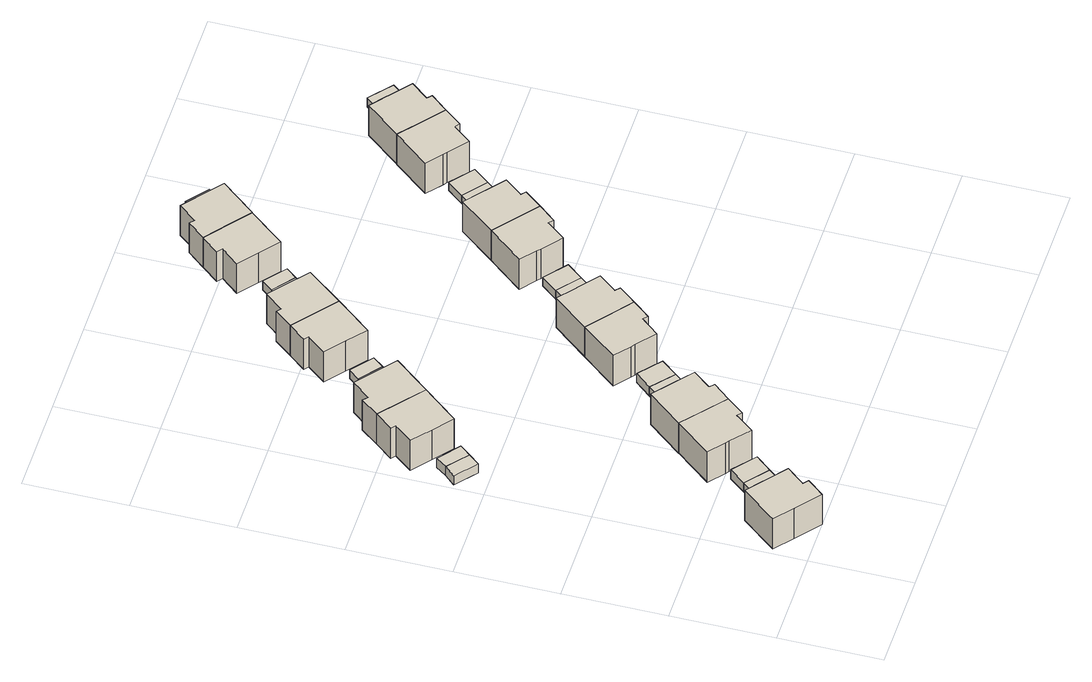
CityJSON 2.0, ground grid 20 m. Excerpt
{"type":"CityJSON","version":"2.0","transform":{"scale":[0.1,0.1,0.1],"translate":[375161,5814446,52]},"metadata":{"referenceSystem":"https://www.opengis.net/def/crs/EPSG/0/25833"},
"CityObjects":{
"building1":{"type":"Building","attributes":{"Gemeindeschluessel":"11000005","BezugspunktDach":"2200","function":"31001_1010","measuredHeight":9.47,"storeysAboveGround":2},"address":[{"country":"Germany","locality":"Berlin","thoroughfareNumber":"17","thoroughfareName":"Marco-Polo-Straße"}],"geometry":[{"type":"Solid","lod":"1","boundaries":[[[[0,1,2,3,4,5,6,7,8]],[[9,10,11,12,13,14,15,16,17]],[[9,17,8,7]],[[10,9,7,6]],[[11,10,6,5]],[[12,11,5,4]],[[13,12,4,3]],[[14,13,3,2]],[[15,14,2,1]],[[16,15,1,0]],[[17,16,0,8]]]]}]},
"building2":{"type":"Building","attributes":{"Gemeindeschluessel":"11000005","BezugspunktDach":"2200","function":"31001_2463","measuredHeight":2.3,"storeysAboveGround":1},"address":[{"country":"Germany","locality":"Berlin","thoroughfareNumber":"17 (1)","thoroughfareName":"Marco-Polo-Straße"}],"geometry":[{"type":"Solid","lod":"1","boundaries":[[[[18,19,20,21]],[[22,23,24,25]],[[22,25,21,20]],[[23,22,20,19]],[[24,23,19,18]],[[25,24,18,21]]]]}]},
"building3":{"type":"Building","attributes":{"Gemeindeschluessel":"11000005","BezugspunktDach":"2200","function":"31001_2463","measuredHeight":2.26,"storeysAboveGround":1},"address":[{"country":"Germany","locality":"Berlin","thoroughfareNumber":"15 (1)","thoroughfareName":"Marco-Polo-Straße"}],"geometry":[{"type":"Solid","lod":"1","boundaries":[[[[19,26,27,20]],[[28,29,23,22]],[[28,22,20,27]],[[29,28,27,26]],[[23,29,26,19]],[[22,23,19,20]]]]}]},
"building4":{"type":"Building","attributes":{"Gemeindeschluessel":"11000005","BezugspunktDach":"2200","function":"31001_2463","measuredHeight":2.33,"storeysAboveGround":1},"address":[{"country":"Germany","locality":"Berlin","thoroughfareNumber":"14 (1)","thoroughfareName":"Marco-Polo-Straße"}],"geometry":[{"type":"Solid","lod":"1","boundaries":[[[[30,31,32,33]],[[34,35,36,37]],[[34,37,33,32]],[[35,34,32,31]],[[36,35,31,30]],[[37,36,30,33]]]]}]},
"building5":{"type":"Building","attributes":{"Gemeindeschluessel":"11000005","BezugspunktDach":"2200","function":"31001_2463","measuredHeight":2.35,"storeysAboveGround":1},"address":[{"country":"Germany","locality":"Berlin","thoroughfareNumber":"12 (1)","thoroughfareName":"Marco-Polo-Straße"}],"geometry":[{"type":"Solid","lod":"1","boundaries":[[[[31,38,39,32]],[[40,41,35,34]],[[40,34,32,39]],[[41,40,39,38]],[[35,41,38,31]],[[34,35,31,32]]]]}]},
"building6":{"type":"Building","attributes":{"Gemeindeschluessel":"11000005","BezugspunktDach":"2200","function":"31001_1010","measuredHeight":9.52,"storeysAboveGround":2},"address":[{"country":"Germany","locality":"Berlin","thoroughfareNumber":"15","thoroughfareName":"Marco-Polo-Straße"}],"geometry":[{"type":"Solid","lod":"1","boundaries":[[[[42,43,44,45,46,47,48,49,50]],[[51,52,53,54,55,56,57,58,59]],[[51,59,50,49]],[[52,51,49,48]],[[53,52,48,47]],[[54,53,47,46]],[[55,54,46,45]],[[56,55,45,44]],[[57,56,44,43]],[[58,57,43,42]],[[59,58,42,50]]]]}]},
"building7":{"type":"Building","attributes":{"Gemeindeschluessel":"11000005","BezugspunktDach":"2200","function":"31001_1010","measuredHeight":9.52,"storeysAboveGround":2},"address":[{"country":"Germany","locality":"Berlin","thoroughfareNumber":"12","thoroughfareName":"Marco-Polo-Straße"}],"geometry":[{"type":"Solid","lod":"1","boundaries":[[[[60,61,62,63,64,65,66,67]],[[68,69,70,71,72,73,74,75]],[[68,75,67,66]],[[69,68,66,65]],[[70,69,65,64]],[[71,70,64,63]],[[72,71,63,62]],[[73,72,62,61]],[[74,73,61,60]],[[75,74,60,67]]]]}]},
"building8":{"type":"Building","attributes":{"Gemeindeschluessel":"11000005","BezugspunktDach":"2200","function":"31001_1010","measuredHeight":9.54,"storeysAboveGround":2},"address":[{"country":"Germany","locality":"Berlin","thoroughfareNumber":"13","thoroughfareName":"Marco-Polo-Straße"}],"geometry":[{"type":"Solid","lod":"1","boundaries":[[[[48,47,76,77,78,79,80,81,49]],[[82,83,84,85,86,87,88,89,90]],[[82,90,49,81]],[[83,82,81,80]],[[84,83,80,79]],[[85,84,79,78]],[[86,85,78,77]],[[87,86,77,76]],[[88,87,76,47]],[[89,88,47,48]],[[90,89,48,49]]]]}]},
"building9":{"type":"Building","attributes":{"Gemeindeschluessel":"11000005","BezugspunktDach":"2200","function":"31001_1010","measuredHeight":9.47,"storeysAboveGround":2},"address":[{"country":"Germany","locality":"Berlin","thoroughfareNumber":"10","thoroughfareName":"Marco-Polo-Straße"}],"geometry":[{"type":"Solid","lod":"1","boundaries":[[[[63,62,91,92,93,94,95,64]],[[96,97,98,99,100,72,71,70]],[[96,70,64,95]],[[97,96,95,94]],[[98,97,94,93]],[[99,98,93,92]],[[100,99,92,91]],[[72,100,91,62]],[[71,72,62,63]],[[70,71,63,64]]]]}]},
"building10":{"type":"Building","attributes":{"Gemeindeschluessel":"11000005","BezugspunktDach":"2200","function":"31001_2463","measuredHeight":2.26,"storeysAboveGround":1},"address":[{"country":"Germany","locality":"Berlin","thoroughfareNumber":"13 (1)","thoroughfareName":"Marco-Polo-Straße"}],"geometry":[{"type":"Solid","lod":"1","boundaries":[[[[101,102,103,104]],[[105,106,107,108]],[[105,108,104,103]],[[106,105,103,102]],[[107,106,102,101]],[[108,107,101,104]]]]}]},
"building11":{"type":"Building","attributes":{"Gemeindeschluessel":"11000005","BezugspunktDach":"2200","function":"31001_2463","measuredHeight":2.21,"storeysAboveGround":1},"address":[{"country":"Germany","locality":"Berlin","thoroughfareNumber":"10 (1)","thoroughfareName":"Marco-Polo-Straße"}],"geometry":[{"type":"Solid","lod":"1","boundaries":[[[[109,110,111,112]],[[113,114,115,116]],[[113,116,112,111]],[[114,113,111,110]],[[115,114,110,109]],[[116,115,109,112]]]]}]},
"building12":{"type":"Building","attributes":{"Gemeindeschluessel":"11000005","BezugspunktDach":"2200","function":"31001_2463","measuredHeight":2.24,"storeysAboveGround":1},"address":[{"country":"Germany","locality":"Berlin","thoroughfareNumber":"11 (1)","thoroughfareName":"Marco-Polo-Straße"}],"geometry":[{"type":"Solid","lod":"1","boundaries":[[[[102,117,118,103]],[[119,120,106,105]],[[119,105,103,118]],[[120,119,118,117]],[[106,120,117,102]],[[105,106,102,103]]]]}]},
"building13":{"type":"Building","attributes":{"Gemeindeschluessel":"11000005","BezugspunktDach":"2200","function":"31001_2463","measuredHeight":2.24,"storeysAboveGround":1},"address":[{"country":"Germany","locality":"Berlin","thoroughfareNumber":"8 (1)","thoroughfareName":"Marco-Polo-Straße"}],"geometry":[{"type":"Solid","lod":"1","boundaries":[[[[110,121,122,111]],[[123,124,114,113]],[[123,113,111,122]],[[124,123,122,121]],[[114,124,121,110]],[[113,114,110,111]]]]}]},
"building14":{"type":"Building","attributes":{"Gemeindeschluessel":"11000005","BezugspunktDach":"2200","function":"31001_1010","measuredHeight":9.61,"storeysAboveGround":2},"address":[{"country":"Germany","locality":"Berlin","thoroughfareNumber":"11","thoroughfareName":"Marco-Polo-Straße"}],"geometry":[{"type":"Solid","lod":"1","boundaries":[[[[125,126,127,128,129,130,131,132,133]],[[134,135,136,137,138,139,140,141,142]],[[134,142,133,132]],[[135,134,132,131]],[[136,135,131,130]],[[137,136,130,129]],[[138,137,129,128]],[[139,138,128,127]],[[140,139,127,126]],[[141,140,126,125]],[[142,141,125,133]]]]}]},
"building15":{"type":"Building","attributes":{"Gemeindeschluessel":"11000005","BezugspunktDach":"2200","function":"31001_1010","measuredHeight":9.46,"storeysAboveGround":2},"address":[{"country":"Germany","locality":"Berlin","thoroughfareNumber":"8","thoroughfareName":"Marco-Polo-Straße"}],"geometry":[{"type":"Solid","lod":"1","boundaries":[[[[143,144,145,146,147,148,149,150]],[[151,152,153,154,155,156,157,158]],[[151,158,150,149]],[[152,151,149,148]],[[153,152,148,147]],[[154,153,147,146]],[[155,154,146,145]],[[156,155,145,144]],[[157,156,144,143]],[[158,157,143,150]]]]}]},
"building16":{"type":"Building","attributes":{"Gemeindeschluessel":"11000005","BezugspunktDach":"2200","function":"31001_1010","measuredHeight":9.56,"storeysAboveGround":2},"address":[{"country":"Germany","locality":"Berlin","thoroughfareNumber":"9","thoroughfareName":"Marco-Polo-Straße"}],"geometry":[{"type":"Solid","lod":"1","boundaries":[[[[131,130,159,160,161,162,163,164,132]],[[165,166,167,168,169,170,171,172,173]],[[165,173,132,164]],[[166,165,164,163]],[[167,166,163,162]],[[168,167,162,161]],[[169,168,161,160]],[[170,169,160,159]],[[171,170,159,130]],[[172,171,130,131]],[[173,172,131,132]]]]}]},
"building17":{"type":"Building","attributes":{"Gemeindeschluessel":"11000005","BezugspunktDach":"2200","function":"31001_1010","measuredHeight":9.49,"storeysAboveGround":2},"address":[{"country":"Germany","locality":"Berlin","thoroughfareNumber":"6","thoroughfareName":"Marco-Polo-Straße"}],"geometry":[{"type":"Solid","lod":"1","boundaries":[[[[146,145,174,175,176,177,178,147]],[[179,180,181,182,183,155,154,153]],[[179,153,147,178]],[[180,179,178,177]],[[181,180,177,176]],[[182,181,176,175]],[[183,182,175,174]],[[155,183,174,145]],[[154,155,145,146]],[[153,154,146,147]]]]}]},
"building18":{"type":"Building","attributes":{"Gemeindeschluessel":"11000005","BezugspunktDach":"2200","function":"31001_2463","measuredHeight":2.29,"storeysAboveGround":1},"address":[{"country":"Germany","locality":"Berlin","thoroughfareNumber":"9 (1)","thoroughfareName":"Marco-Polo-Straße"}],"geometry":[{"type":"Solid","lod":"1","boundaries":[[[[184,185,186,187]],[[188,189,190,191]],[[188,191,187,186]],[[189,188,186,185]],[[190,189,185,184]],[[191,190,184,187]]]]}]},
"building19":{"type":"Building","attributes":{"Gemeindeschluessel":"11000005","BezugspunktDach":"2200","function":"31001_2463","measuredHeight":2.32,"storeysAboveGround":1},"address":[{"country":"Germany","locality":"Berlin","thoroughfareNumber":"6 (1)","thoroughfareName":"Marco-Polo-Straße"}],"geometry":[{"type":"Solid","lod":"1","boundaries":[[[[192,193,194,195]],[[196,197,198,199]],[[196,199,195,194]],[[197,196,194,193]],[[198,197,193,192]],[[199,198,192,195]]]]}]},
"building20":{"type":"Building","attributes":{"Gemeindeschluessel":"11000005","BezugspunktDach":"2200","function":"31001_2463","measuredHeight":2.23,"storeysAboveGround":1},"address":[{"country":"Germany","locality":"Berlin","thoroughfareNumber":"7 (1)","thoroughfareName":"Marco-Polo-Straße"}],"geometry":[{"type":"Solid","lod":"1","boundaries":[[[[185,200,201,186]],[[202,203,204,205]],[[202,205,186,201]],[[203,202,201,200]],[[204,203,200,185]],[[205,204,185,186]]]]}]},
"building21":{"type":"Building","attributes":{"Gemeindeschluessel":"11000005","BezugspunktDach":"2200","function":"31001_2463","measuredHeight":2.34,"storeysAboveGround":1},"address":[{"country":"Germany","locality":"Berlin","thoroughfareNumber":"4 (1)","thoroughfareName":"Marco-Polo-Straße"}],"geometry":[{"type":"Solid","lod":"1","boundaries":[[[[193,206,207,194]],[[208,209,197,196]],[[208,196,194,207]],[[209,208,207,206]],[[197,209,206,193]],[[196,197,193,194]]]]}]},
"building22":{"type":"Building","attributes":{"Gemeindeschluessel":"11000005","BezugspunktDach":"2200","function":"31001_1010","measuredHeight":9.49,"storeysAboveGround":2},"address":[{"country":"Germany","locality":"Berlin","thoroughfareNumber":"4","thoroughfareName":"Marco-Polo-Straße"}],"geometry":[{"type":"Solid","lod":"1","boundaries":[[[[210,211,212,213,214,215,216,217]],[[218,219,220,221,222,223,224,225]],[[218,225,217,216]],[[219,218,216,215]],[[220,219,215,214]],[[221,220,214,213]],[[222,221,213,212]],[[223,222,212,211]],[[224,223,211,210]],[[225,224,210,217]]]]}]},
"building23":{"type":"Building","attributes":{"Gemeindeschluessel":"11000005","BezugspunktDach":"2200","function":"31001_1010","measuredHeight":9.53,"storeysAboveGround":2},"address":[{"country":"Germany","locality":"Berlin","thoroughfareNumber":"7","thoroughfareName":"Marco-Polo-Straße"}],"geometry":[{"type":"Solid","lod":"1","boundaries":[[[[226,227,228,229,230,231,232,233,234]],[[235,236,237,238,239,240,241,242,243]],[[235,243,234,233]],[[236,235,233,232]],[[237,236,232,231]],[[238,237,231,230]],[[239,238,230,229]],[[240,239,229,228]],[[241,240,228,227]],[[242,241,227,226]],[[243,242,226,234]]]]}]},
"building24":{"type":"Building","attributes":{"Gemeindeschluessel":"11000005","BezugspunktDach":"2200","function":"31001_1010","measuredHeight":9.47,"storeysAboveGround":2},"address":[{"country":"Germany","locality":"Berlin","thoroughfareNumber":"2","thoroughfareName":"Marco-Polo-Straße"}],"geometry":[{"type":"Solid","lod":"1","boundaries":[[[[244,245,246,247,248,249,250,251]],[[252,253,254,255,256,222,221,220]],[[252,220,251,250]],[[253,252,250,249]],[[254,253,249,248]],[[255,254,248,247]],[[256,255,247,246]],[[222,256,246,245]],[[221,222,245,244]],[[220,221,244,251]]]]}]},
"building25":{"type":"Building","attributes":{"Gemeindeschluessel":"11000005","BezugspunktDach":"2200","function":"31001_1010","measuredHeight":9.55,"storeysAboveGround":2},"address":[{"country":"Germany","locality":"Berlin","thoroughfareNumber":"5","thoroughfareName":"Marco-Polo-Straße"}],"geometry":[{"type":"Solid","lod":"1","boundaries":[[[[232,231,257,258,259,260,261,262,233]],[[263,264,265,266,267,268,237,236,235]],[[263,235,233,262]],[[264,263,262,261]],[[265,264,261,260]],[[266,265,260,259]],[[267,266,259,258]],[[268,267,258,257]],[[237,268,257,231]],[[236,237,231,232]],[[235,236,232,233]]]]}]},
"building26":{"type":"Building","attributes":{"Gemeindeschluessel":"11000005","BezugspunktDach":"2200","function":"31001_2463","measuredHeight":2.19,"storeysAboveGround":1},"address":[{"country":"Germany","locality":"Berlin","thoroughfareNumber":"2 (1)","thoroughfareName":"Marco-Polo-Straße"}],"geometry":[{"type":"Solid","lod":"1","boundaries":[[[[269,270,271,272]],[[273,274,275,276]],[[273,276,272,271]],[[274,273,271,270]],[[275,274,270,269]],[[276,275,269,272]]]]}]},
"building27":{"type":"Building","attributes":{"Gemeindeschluessel":"11000005","BezugspunktDach":"2200","function":"31001_2463","measuredHeight":2.12,"storeysAboveGround":1},"address":[{"country":"Germany","locality":"Berlin","thoroughfareNumber":"5 (1)","thoroughfareName":"Marco-Polo-Straße"}],"geometry":[{"type":"Solid","lod":"1","boundaries":[[[[277,278,279,280]],[[281,282,283,284]],[[281,284,280,279]],[[282,281,279,278]],[[283,282,278,277]],[[284,283,277,280]]]]}]},
"building28":{"type":"Building","attributes":{"Gemeindeschluessel":"11000005","BezugspunktDach":"2200","function":"31001_2463","measuredHeight":2.17,"storeysAboveGround":1},"address":[{"country":"Germany","locality":"Berlin","thoroughfareNumber":"3 (1)","thoroughfareName":"Marco-Polo-Straße"}],"geometry":[{"type":"Solid","lod":"1","boundaries":[[[[278,285,286,279]],[[287,288,282,281]],[[287,281,279,286]],[[288,287,286,285]],[[282,288,285,278]],[[281,282,278,279]]]]}]},
"building29":{"type":"Building","attributes":{"Gemeindeschluessel":"11000005","BezugspunktDach":"2200","function":"31001_1010","measuredHeight":9.5,"storeysAboveGround":2},"address":[{"country":"Germany","locality":"Berlin","thoroughfareNumber":"3","thoroughfareName":"Marco-Polo-Straße"}],"geometry":[{"type":"Solid","lod":"1","boundaries":[[[[289,290,291,292,293,294,295,296,297]],[[298,299,300,301,302,303,304,305,306]],[[298,306,297,296]],[[299,298,296,295]],[[300,299,295,294]],[[301,300,294,293]],[[302,301,293,292]],[[303,302,292,291]],[[304,303,291,290]],[[305,304,290,289]],[[306,305,289,297]]]]}]},
"building30":{"type":"Building","attributes":{"Gemeindeschluessel":"11000005","BezugspunktDach":"2200","function":"31001_1010","measuredHeight":9.44,"storeysAboveGround":2},"address":[{"country":"Germany","locality":"Berlin","thoroughfareNumber":"1","thoroughfareName":"Marco-Polo-Straße"}],"geometry":[{"type":"Solid","lod":"1","boundaries":[[[[295,294,307,308,309,310,311,312,296]],[[313,314,315,316,317,318,319,320,321]],[[313,321,296,312]],[[314,313,312,311]],[[315,314,311,310]],[[316,315,310,309]],[[317,316,309,308]],[[318,317,308,307]],[[319,318,307,294]],[[320,319,294,295]],[[321,320,295,296]]]]}]},
"building31":{"type":"Building","attributes":{"Gemeindeschluessel":"11000005","BezugspunktDach":"2200","function":"31001_2463","measuredHeight":2.33,"storeysAboveGround":1},"address":[{"country":"Germany","locality":"Berlin","thoroughfareNumber":"1 (1)","thoroughfareName":"Marco-Polo-Straße"}],"geometry":[{"type":"Solid","lod":"1","boundaries":[[[[322,323,324,325]],[[326,327,328,329]],[[326,329,325,324]],[[327,326,324,323]],[[328,327,323,322]],[[329,328,322,325]]]]}]}
},
"vertices":[
[48,38,77],[95,0,77],[122,33,77],[112,41,77],[141,76,77],[104,106,77],[97,112,77],[67,136,77],[12,68,77],[67,136,1],[97,112,1],[104,106,1],[141,76,1],[112,41,1],[122,33,1],[95,0,1],[48,38,1],[12,68,1],
[152,90,25],[177,121,25],[134,157,25],[108,125,25],[134,157,2],[177,121,2],[152,90,2],[108,125,2],
[203,152,25],[159,188,25],[159,188,2],[203,152,2],
[49,625,25],[66,646,25],[26,679,25],[8,659,25],[26,679,2],[66,646,2],[49,625,2],[8,659,2],
[83,667,25],[41,700,25],[41,700,2],[83,667,2],
[170,201,78],[177,196,78],[214,165,78],[242,201,78],[251,193,78],[278,227,78],[232,265,78],[196,295,78],[140,226,78],[196,295,1],[232,265,1],[278,227,1],[251,193,1],[242,201,1],[214,165,1],[177,196,1],[170,201,1],[140,226,1],
[58,713,78],[95,683,78],[151,751,78],[114,781,78],[68,819,78],[40,785,78],[49,778,78],[21,743,78],[49,778,2],[40,785,2],[68,819,2],[114,781,2],[151,751,2],[95,683,2],[58,713,2],[21,743,2],
[306,260,78],[297,268,78],[325,303,78],[288,333,78],[282,338,78],[252,363,78],[252,363,0],[282,338,0],[288,333,0],[325,303,0],[297,268,0],[306,260,0],[278,227,0],[232,265,0],[196,295,0],
[207,820,78],[170,850,78],[133,880,78],[104,845,78],[95,853,78],[95,853,2],[104,845,2],[133,880,2],[170,850,2],[207,820,2],
[336,317,24],[362,348,24],[318,385,24],[292,352,24],[318,385,2],[362,348,2],[336,317,2],[292,352,2],
[219,835,24],[236,856,24],[195,889,24],[178,868,24],[195,889,2],[236,856,2],[219,835,2],[178,868,2],
[387,380,24],[344,416,24],[344,416,2],[387,380,2],
[253,877,24],[212,910,24],[212,910,2],[253,877,2],
[355,429,78],[362,424,78],[399,394,78],[427,428,78],[436,421,78],[464,455,78],[417,492,78],[380,522,78],[325,454,78],[380,522,1],[417,492,1],[464,455,1],[436,421,1],[427,428,1],[399,394,1],[362,424,1],[355,429,1],[325,454,1],
[228,922,78],[265,892,78],[321,961,78],[284,991,78],[238,1028,78],[211,995,78],[220,988,78],[191,952,78],[220,988,2],[211,995,2],[238,1028,2],[284,991,2],[321,961,2],[265,892,2],[228,922,2],[191,952,2],
[491,488,78],[482,496,78],[510,531,78],[473,561,78],[466,566,78],[436,591,78],[436,591,2],[466,566,2],[473,561,2],[510,531,2],[482,496,2],[491,488,2],[464,455,2],[417,492,2],[380,522,2],
[376,1030,78],[340,1060,78],[303,1090,78],[274,1055,78],[265,1062,78],[265,1062,2],[274,1055,2],[303,1090,2],[340,1060,2],[376,1030,2],
[521,544,24],[547,577,24],[504,612,24],[478,580,24],[504,612,1],[547,577,1],[521,544,1],[478,580,1],
[389,1045,25],[406,1066,25],[365,1099,25],[348,1078,25],[365,1099,2],[406,1066,2],[389,1045,2],[348,1078,2],
[572,608,24],[529,643,24],[529,643,2],[572,608,2],[547,577,2],[504,612,2],
[423,1087,25],[382,1120,25],[382,1120,2],[423,1087,2],
[398,1132,77],[435,1102,77],[491,1171,77],[454,1201,77],[407,1238,77],[380,1205,77],[390,1197,77],[361,1162,77],[390,1197,2],[380,1205,2],[407,1238,2],[454,1201,2],[491,1171,2],[435,1102,2],[398,1132,2],[361,1162,2],
[539,657,78],[546,651,78],[583,621,78],[611,656,78],[620,649,78],[648,682,78],[602,719,78],[565,749,78],[509,681,78],[565,749,2],[602,719,2],[648,682,2],[620,649,2],[611,656,2],[583,621,2],[546,651,2],[539,657,2],[509,681,2],
[454,1201,78],[491,1171,78],[547,1239,78],[510,1269,78],[472,1299,78],[444,1264,78],[435,1272,78],[407,1238,78],[435,1272,2],[444,1264,2],[472,1299,2],[510,1269,2],[547,1239,2],
[675,716,78],[666,723,78],[694,758,78],[657,788,78],[650,794,78],[620,818,78],[620,818,2],[650,794,2],[657,788,2],[694,758,2],[666,723,2],[675,716,2],
[559,1254,24],[576,1275,24],[535,1308,24],[518,1288,24],[535,1308,2],[576,1275,2],[559,1254,2],[518,1288,2],
[706,772,23],[731,803,23],[687,839,23],[662,808,23],[687,839,2],[731,803,2],[706,772,2],[662,808,2],
[756,834,23],[712,870,23],[712,870,2],[756,834,2],
[724,884,78],[731,878,78],[768,848,78],[796,883,78],[805,876,78],[832,910,78],[786,947,78],[750,977,78],[694,908,78],[750,977,1],[786,947,1],[832,910,1],[805,876,1],[796,883,1],[768,848,1],[731,878,1],[724,884,1],[694,908,1],
[860,943,78],[851,951,78],[879,985,78],[842,1015,78],[835,1021,78],[805,1045,78],[805,1045,2],[835,1021,2],[842,1015,2],[879,985,2],[851,951,2],[860,943,2],[832,910,2],[786,947,2],[750,977,2],
[890,999,25],[916,1031,25],[873,1067,25],[847,1035,25],[873,1067,1],[916,1031,1],[890,999,1],[847,1035,1]
]}
